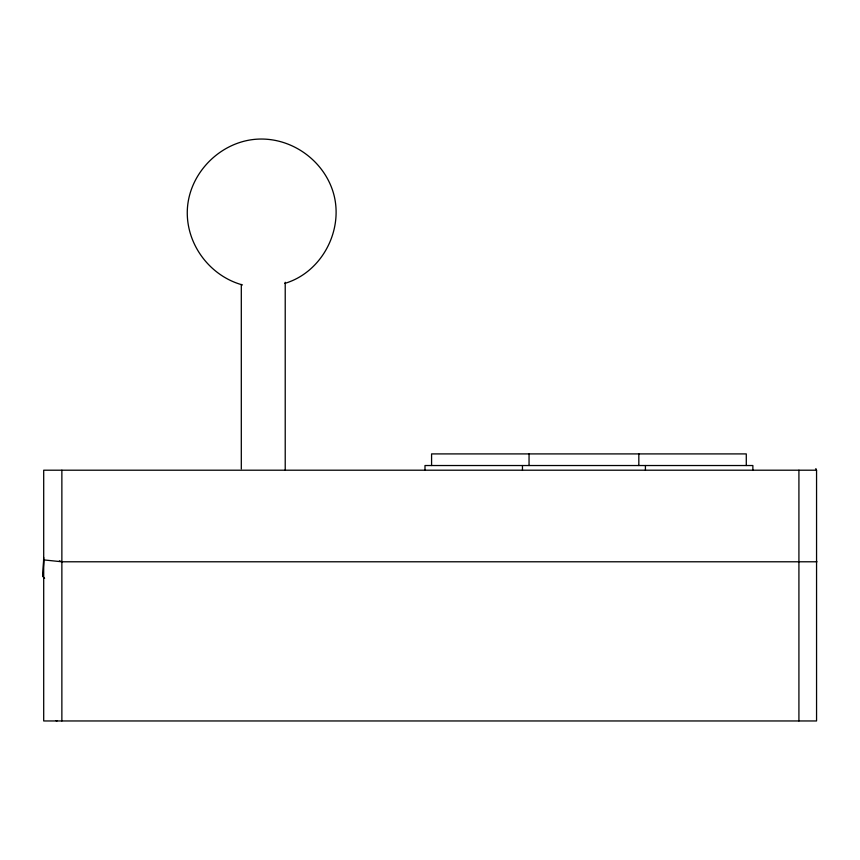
<?xml version="1.0" encoding="UTF-8"?>
<svg xmlns="http://www.w3.org/2000/svg" width="860" height="860" viewBox="0 0 860 860"><rect width="100%" height="100%" fill="white"/><g stroke="black" fill="none" stroke-linecap="round" stroke-linejoin="round"><path stroke-width="1.29" d="M44.612 578.328A14.985 9.847 -71.9 0 1 43 576.533L43.699 557.506M43 576.533L43.699 559.903M284.628 283.445C321.479 272.674 343.731 230.824 333.702 194.037C324.973 162.325 294.614 139.213 261.752 139.041C221.987 138.772 187.028 173.43 187.265 213.248C187.458 246.121 210.786 276.296 242.477 284.929M815.516 468.904L816.194 468.904M43.548 559.882L61.866 561.784L798.918 561.784M799.789 561.784L817 561.784M56.093 720.745L57.244 720.745M59.404 560.838L61.866 561.784M798.918 470.205L798.918 720.959M752.876 470.205L752.876 465.529L424.99 465.529L424.99 470.205M746.287 465.529L746.287 453.908L431.58 453.908L431.58 465.529M645.419 465.529L645.419 470.205M638.829 453.908L638.829 465.529M529.05 453.908L529.05 465.529M522.461 465.529L522.461 470.205M285.219 282.263L285.219 470.205M241.305 284.445L241.305 468.904M61.866 470.205L61.866 720.959M816.559 470.205L43.699 470.205L43.699 720.959L816.559 720.959L816.559 470.205"/></g></svg>
